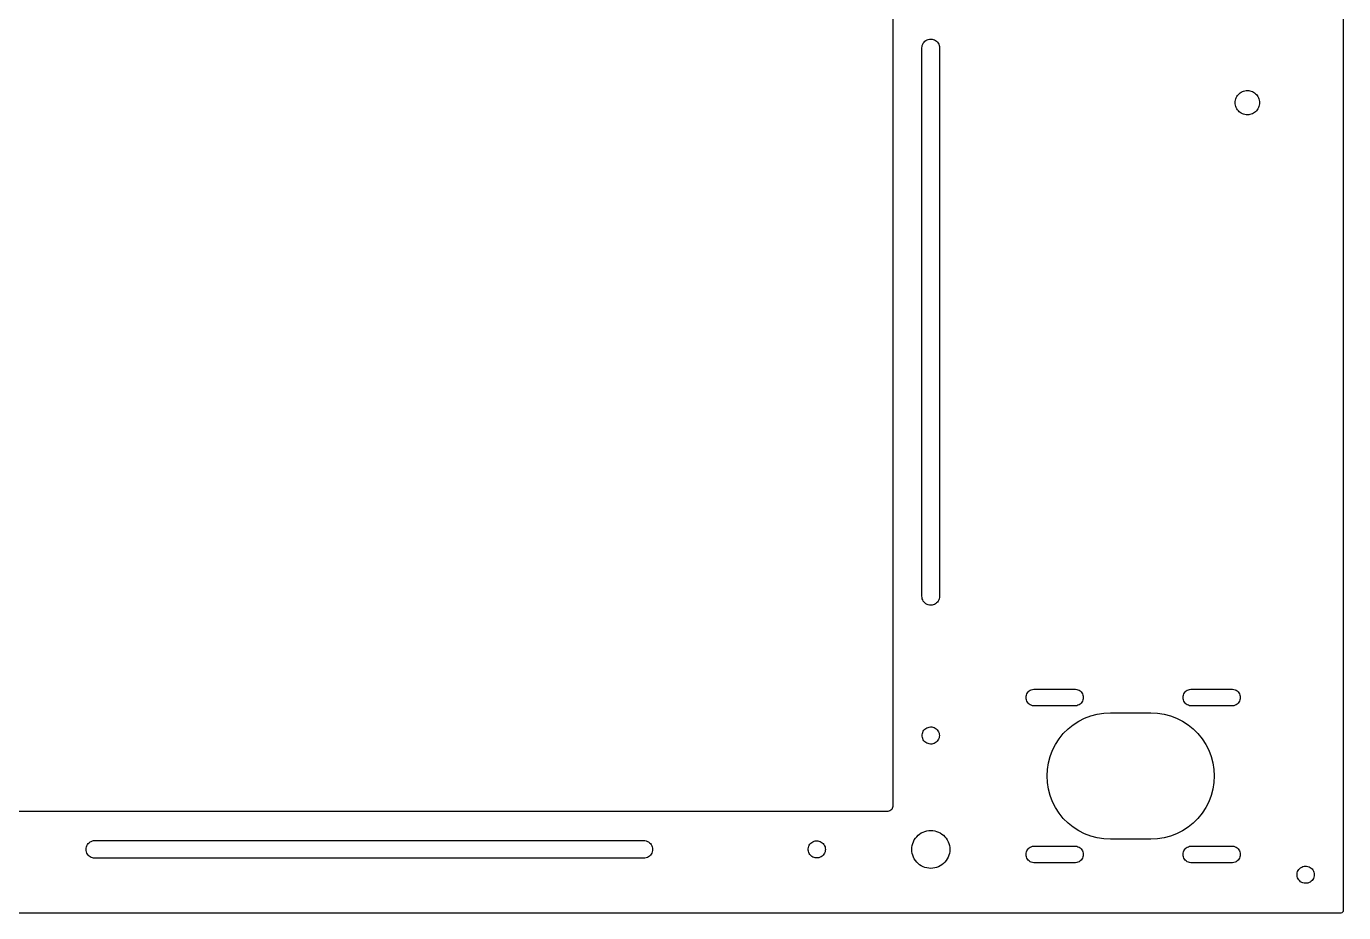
# Model space of a CAD drawing. Header units: metres. Extents: x -319 to 319, y -232 to 232.
# Drawn here: x 59 to 319, y -232.5 to -57.4 of the extents above; entities that cross this region are included whole.
import ezdxf

# ---------------------------------------------------------------- set-up
doc = ezdxf.new("R2010")
doc.units = ezdxf.units.M

msp = doc.modelspace()

# ---------------------------------------------------------------- linework, layer by layer
for p, q in [((319, -232), (319, 232)), ((230, 211.5), (230, -211.5)), ((235.75, -61.6667), (235.768, -61.4176)), ((235.75, -170), (235.75, -61.6667)), ((235.768, -61.4176), (235.821, -61.1736)), ((235.821, -61.1736), (235.908, -60.9397)), ((235.908, -60.9397), (236.028, -60.7205)), ((236.028, -60.7205), (236.177, -60.5207)), ((236.177, -60.5207), (236.354, -60.3441)), ((236.354, -60.3441), (236.554, -60.1945)), ((236.554, -60.1945), (236.773, -60.0748)), ((236.773, -60.0748), (237.007, -59.9875)), ((237.007, -59.9875), (237.251, -59.9345)), ((237.251, -59.9345), (237.5, -59.9167)), ((237.5, -59.9167), (237.749, -59.9345)), ((237.749, -59.9345), (237.993, -59.9875)), ((237.993, -59.9875), (238.227, -60.0748)), ((238.227, -60.0748), (238.446, -60.1945)), ((238.446, -60.1945), (238.646, -60.3441)), ((238.646, -60.3441), (238.823, -60.5207)), ((238.823, -60.5207), (238.972, -60.7205)), ((238.972, -60.7205), (239.092, -60.9397)), ((239.092, -60.9397), (239.179, -61.1736)), ((239.179, -61.1736), (239.232, -61.4176)), ((239.232, -61.4176), (239.25, -61.6667)), ((239.25, -61.6667), (239.25, -170)), ((299.258, -70.2175), (299.501, -70.1524)), ((299.501, -70.1524), (299.749, -70.1131)), ((299.749, -70.1131), (300, -70.1)), ((300, -70.1), (300.251, -70.1131)), ((300.251, -70.1131), (300.499, -70.1524)), ((300.499, -70.1524), (300.742, -70.2175)), ((297.6, -72.5), (297.613, -72.2491)), ((297.613, -72.7509), (297.6, -72.5)), ((297.613, -72.2491), (297.652, -72.001)), ((297.652, -72.999), (297.613, -72.7509)), ((297.652, -72.001), (297.717, -71.7584)), ((297.717, -71.7584), (297.807, -71.5238)), ((297.807, -71.5238), (297.922, -71.3)), ((297.922, -71.3), (298.058, -71.0893)), ((298.058, -71.0893), (298.216, -70.8941)), ((298.216, -70.8941), (298.394, -70.7164)), ((298.394, -70.7164), (298.589, -70.5583)), ((298.589, -70.5583), (298.8, -70.4215)), ((298.8, -70.4215), (299.024, -70.3075)), ((299.024, -70.3075), (299.258, -70.2175)), ((300.742, -70.2175), (300.976, -70.3075)), ((300.976, -70.3075), (301.2, -70.4215)), ((301.2, -70.4215), (301.411, -70.5583)), ((301.411, -70.5583), (301.606, -70.7164)), ((301.606, -70.7164), (301.784, -70.8941)), ((301.784, -70.8941), (301.942, -71.0893)), ((301.942, -71.0893), (302.078, -71.3)), ((302.078, -71.3), (302.193, -71.5238)), ((302.193, -71.5238), (302.283, -71.7584)), ((302.283, -71.7584), (302.348, -72.001)), ((302.348, -72.001), (302.387, -72.2491)), ((302.387, -72.7509), (302.348, -72.999)), ((302.387, -72.2491), (302.4, -72.5)), ((302.4, -72.5), (302.387, -72.7509)), ((297.717, -73.2416), (297.652, -72.999)), ((297.807, -73.4762), (297.717, -73.2416)), ((297.922, -73.7), (297.807, -73.4762)), ((298.058, -73.9107), (297.922, -73.7)), ((298.216, -74.1059), (298.058, -73.9107)), ((298.394, -74.2835), (298.216, -74.1059)), ((298.589, -74.4416), (298.394, -74.2835)), ((298.8, -74.5785), (298.589, -74.4416)), ((299.024, -74.6925), (298.8, -74.5785)), ((299.258, -74.7825), (299.024, -74.6925)), ((299.501, -74.8475), (299.258, -74.7825)), ((299.749, -74.8869), (299.501, -74.8475)), ((300, -74.9), (299.749, -74.8869)), ((300.251, -74.8869), (300, -74.9)), ((300.499, -74.8475), (300.251, -74.8869)), ((300.742, -74.7825), (300.499, -74.8475)), ((300.976, -74.6925), (300.742, -74.7825)), ((301.2, -74.5785), (300.976, -74.6925)), ((301.411, -74.4416), (301.2, -74.5785)), ((301.606, -74.2835), (301.411, -74.4416)), ((301.784, -74.1059), (301.606, -74.2835)), ((301.942, -73.9107), (301.784, -74.1059)), ((302.078, -73.7), (301.942, -73.9107)), ((302.193, -73.4762), (302.078, -73.7)), ((302.283, -73.2416), (302.193, -73.4762)), ((302.348, -72.999), (302.283, -73.2416)), ((235.768, -170.249), (235.75, -170)), ((235.821, -170.493), (235.768, -170.249)), ((235.908, -170.727), (235.821, -170.493)), ((236.028, -170.946), (235.908, -170.727)), ((236.177, -171.146), (236.028, -170.946)), ((236.354, -171.323), (236.177, -171.146)), ((236.554, -171.472), (236.354, -171.323)), ((236.773, -171.592), (236.554, -171.472)), ((237.007, -171.679), (236.773, -171.592)), ((238.227, -171.592), (237.993, -171.679)), ((238.446, -171.472), (238.227, -171.592)), ((238.646, -171.323), (238.446, -171.472)), ((238.823, -171.146), (238.646, -171.323)), ((238.972, -170.946), (238.823, -171.146)), ((239.092, -170.727), (238.972, -170.946)), ((239.179, -170.493), (239.092, -170.727)), ((239.232, -170.249), (239.179, -170.493)), ((239.25, -170), (239.232, -170.249)), ((237.251, -171.732), (237.007, -171.679)), ((237.5, -171.75), (237.251, -171.732)), ((237.749, -171.732), (237.5, -171.75)), ((237.993, -171.679), (237.749, -171.732)), ((256.3, -190), (256.318, -189.754)), ((256.318, -189.754), (256.373, -189.514)), ((256.373, -189.514), (256.463, -189.284)), ((256.463, -189.284), (256.587, -189.071)), ((256.587, -189.071), (256.74, -188.878)), ((256.74, -188.878), (256.921, -188.71)), ((256.921, -188.71), (257.125, -188.571)), ((257.125, -188.571), (257.347, -188.464)), ((257.347, -188.464), (257.583, -188.391)), ((257.583, -188.391), (257.827, -188.355)), ((257.827, -188.355), (266.073, -188.355)), ((266.073, -188.355), (266.317, -188.391)), ((266.317, -188.391), (266.553, -188.464)), ((266.553, -188.464), (266.775, -188.571)), ((266.775, -188.571), (266.979, -188.71)), ((266.979, -188.71), (267.16, -188.878)), ((267.16, -188.878), (267.313, -189.071)), ((267.313, -189.071), (267.437, -189.284)), ((267.437, -189.284), (267.527, -189.514)), ((267.527, -189.514), (267.582, -189.754)), ((267.582, -189.754), (267.6, -190)), ((287.3, -190), (287.318, -189.754)), ((287.318, -189.754), (287.373, -189.514)), ((287.373, -189.514), (287.463, -189.284)), ((287.463, -189.284), (287.587, -189.071)), ((287.587, -189.071), (287.74, -188.878)), ((287.74, -188.878), (287.921, -188.71)), ((287.921, -188.71), (288.125, -188.571)), ((288.125, -188.571), (288.347, -188.464)), ((288.347, -188.464), (288.583, -188.391)), ((288.583, -188.391), (288.827, -188.355)), ((288.827, -188.355), (297.073, -188.355)), ((297.073, -188.355), (297.317, -188.391)), ((297.317, -188.391), (297.553, -188.464)), ((297.553, -188.464), (297.775, -188.571)), ((297.775, -188.571), (297.979, -188.71)), ((297.979, -188.71), (298.16, -188.878)), ((298.16, -188.878), (298.313, -189.071)), ((298.313, -189.071), (298.437, -189.284)), ((298.437, -189.284), (298.527, -189.514)), ((298.527, -189.514), (298.582, -189.754)), ((298.582, -189.754), (298.6, -190)), ((256.318, -190.246), (256.3, -190)), ((256.373, -190.486), (256.318, -190.246)), ((256.463, -190.716), (256.373, -190.486)), ((256.587, -190.929), (256.463, -190.716)), ((256.74, -191.122), (256.587, -190.929)), ((256.921, -191.29), (256.74, -191.122)), ((257.125, -191.429), (256.921, -191.29)), ((257.347, -191.536), (257.125, -191.429)), ((257.583, -191.609), (257.347, -191.536)), ((257.827, -191.645), (257.583, -191.609)), ((266.073, -191.645), (257.827, -191.645)), ((266.317, -191.609), (266.073, -191.645)), ((266.553, -191.536), (266.317, -191.609)), ((266.775, -191.429), (266.553, -191.536)), ((266.979, -191.29), (266.775, -191.429)), ((267.16, -191.122), (266.979, -191.29)), ((267.313, -190.929), (267.16, -191.122)), ((267.437, -190.716), (267.313, -190.929)), ((267.527, -190.486), (267.437, -190.716)), ((267.582, -190.246), (267.527, -190.486)), ((267.6, -190), (267.582, -190.246)), ((287.318, -190.246), (287.3, -190)), ((287.373, -190.486), (287.318, -190.246)), ((287.463, -190.716), (287.373, -190.486)), ((287.587, -190.929), (287.463, -190.716)), ((287.74, -191.122), (287.587, -190.929)), ((287.921, -191.29), (287.74, -191.122)), ((288.125, -191.429), (287.921, -191.29)), ((288.347, -191.536), (288.125, -191.429)), ((288.583, -191.609), (288.347, -191.536)), ((288.827, -191.645), (288.583, -191.609)), ((297.073, -191.645), (288.827, -191.645)), ((297.317, -191.609), (297.073, -191.645)), ((297.553, -191.536), (297.317, -191.609)), ((297.775, -191.429), (297.553, -191.536)), ((297.979, -191.29), (297.775, -191.429)), ((298.16, -191.122), (297.979, -191.29)), ((298.313, -190.929), (298.16, -191.122)), ((298.437, -190.716), (298.313, -190.929)), ((298.527, -190.486), (298.437, -190.716)), ((298.582, -190.246), (298.527, -190.486)), ((298.6, -190), (298.582, -190.246)), ((265.603, -195.387), (266.7, -194.675)), ((266.7, -194.675), (267.866, -194.081)), ((267.866, -194.081), (269.087, -193.612)), ((269.087, -193.612), (270.351, -193.273)), ((270.351, -193.273), (271.643, -193.068)), ((271.643, -193.068), (272.95, -193)), ((272.95, -193), (280.95, -193)), ((280.95, -193), (282.257, -193.068)), ((282.257, -193.068), (283.549, -193.273)), ((283.549, -193.273), (284.813, -193.612)), ((284.813, -193.612), (286.034, -194.081)), ((286.034, -194.081), (287.2, -194.675)), ((287.2, -194.675), (288.297, -195.387)), ((235.805, -197.376), (235.841, -197.13)), ((235.805, -197.624), (235.805, -197.376)), ((235.841, -197.87), (235.805, -197.624)), ((235.841, -197.13), (235.912, -196.893)), ((235.912, -196.893), (236.018, -196.668)), ((236.018, -196.668), (236.154, -196.461)), ((236.154, -196.461), (236.32, -196.276)), ((236.32, -196.276), (236.511, -196.117)), ((236.511, -196.117), (236.723, -195.988)), ((236.723, -195.988), (236.951, -195.891)), ((236.951, -195.891), (237.191, -195.828)), ((237.191, -195.828), (237.438, -195.801)), ((237.438, -195.801), (237.686, -195.81)), ((237.686, -195.81), (237.93, -195.855)), ((237.93, -195.855), (238.165, -195.935)), ((238.165, -195.935), (238.386, -196.049)), ((238.386, -196.049), (238.587, -196.193)), ((238.587, -196.193), (238.766, -196.366)), ((238.766, -196.366), (238.918, -196.562)), ((238.918, -196.562), (239.039, -196.778)), ((239.039, -196.778), (239.128, -197.01)), ((239.128, -197.01), (239.182, -197.252)), ((239.182, -197.252), (239.2, -197.5)), ((239.2, -197.5), (239.182, -197.748)), ((262.837, -198.153), (263.661, -197.136)), ((263.661, -197.136), (264.586, -196.211)), ((264.586, -196.211), (265.603, -195.387)), ((288.297, -195.387), (289.314, -196.211)), ((289.314, -196.211), (290.239, -197.136)), ((290.239, -197.136), (291.063, -198.153)), ((235.912, -198.107), (235.841, -197.87)), ((236.018, -198.332), (235.912, -198.107)), ((236.154, -198.539), (236.018, -198.332)), ((236.32, -198.724), (236.154, -198.539)), ((236.511, -198.883), (236.32, -198.724)), ((236.723, -199.012), (236.511, -198.883)), ((236.951, -199.109), (236.723, -199.012)), ((237.191, -199.172), (236.951, -199.109)), ((237.438, -199.199), (237.191, -199.172)), ((237.686, -199.19), (237.438, -199.199)), ((237.93, -199.145), (237.686, -199.19)), ((238.165, -199.065), (237.93, -199.145)), ((238.386, -198.951), (238.165, -199.065)), ((238.587, -198.807), (238.386, -198.951)), ((238.766, -198.634), (238.587, -198.807)), ((238.918, -198.438), (238.766, -198.634)), ((239.039, -198.222), (238.918, -198.438)), ((239.128, -197.99), (239.039, -198.222)), ((239.182, -197.748), (239.128, -197.99)), ((261.531, -200.416), (262.125, -199.25)), ((262.125, -199.25), (262.837, -198.153)), ((291.063, -198.153), (291.775, -199.25)), ((291.775, -199.25), (292.369, -200.416)), ((260.723, -202.901), (261.062, -201.637)), ((261.062, -201.637), (261.531, -200.416)), ((292.369, -200.416), (292.838, -201.637)), ((292.838, -201.637), (293.177, -202.901)), ((260.45, -205.5), (260.518, -204.193)), ((260.518, -204.193), (260.723, -202.901)), ((293.177, -202.901), (293.382, -204.193)), ((293.382, -204.193), (293.45, -205.5)), ((260.518, -206.807), (260.45, -205.5)), ((260.723, -208.099), (260.518, -206.807)), ((293.382, -206.807), (293.177, -208.099)), ((293.45, -205.5), (293.382, -206.807)), ((261.062, -209.363), (260.723, -208.099)), ((261.531, -210.584), (261.062, -209.363)), ((262.125, -211.75), (261.531, -210.584)), ((292.369, -210.584), (291.775, -211.75)), ((292.838, -209.363), (292.369, -210.584)), ((293.177, -208.099), (292.838, -209.363)), ((229, -212.5), (-229, -212.5)), ((229.223, -212.475), (229, -212.5)), ((229.434, -212.401), (229.223, -212.475)), ((229.623, -212.282), (229.434, -212.401)), ((229.782, -212.123), (229.623, -212.282)), ((229.901, -211.934), (229.782, -212.123)), ((229.975, -211.723), (229.901, -211.934)), ((230, -211.5), (229.975, -211.723)), ((262.837, -212.847), (262.125, -211.75)), ((263.661, -213.864), (262.837, -212.847)), ((291.063, -212.847), (290.239, -213.864)), ((291.775, -211.75), (291.063, -212.847)), ((264.586, -214.789), (263.661, -213.864)), ((265.603, -215.613), (264.586, -214.789)), ((266.7, -216.325), (265.603, -215.613)), ((288.297, -215.613), (287.2, -216.325)), ((289.314, -214.789), (288.297, -215.613)), ((290.239, -213.864), (289.314, -214.789)), ((71.5539, -218.528), (71.773, -218.408)), ((71.773, -218.408), (72.007, -218.321)), ((72.007, -218.321), (72.2509, -218.268)), ((72.2509, -218.268), (72.5, -218.25)), ((72.5, -218.25), (180.833, -218.25)), ((180.833, -218.25), (181.082, -218.268)), ((181.082, -218.268), (181.326, -218.321)), ((181.326, -218.321), (181.56, -218.408)), ((181.56, -218.408), (181.779, -218.528)), ((214.223, -218.488), (214.451, -218.391)), ((214.451, -218.391), (214.691, -218.328)), ((214.691, -218.328), (214.938, -218.301)), ((214.938, -218.301), (215.186, -218.31)), ((215.186, -218.31), (215.43, -218.355)), ((215.43, -218.355), (215.665, -218.435)), ((234.074, -218.475), (234.252, -218.125)), ((234.252, -218.125), (234.466, -217.796)), ((234.466, -217.796), (234.713, -217.491)), ((234.713, -217.491), (234.991, -217.213)), ((234.991, -217.213), (235.296, -216.966)), ((235.296, -216.966), (235.625, -216.752)), ((235.625, -216.752), (235.975, -216.574)), ((235.975, -216.574), (236.341, -216.434)), ((236.341, -216.434), (236.72, -216.332)), ((236.72, -216.332), (237.108, -216.271)), ((237.108, -216.271), (237.5, -216.25)), ((237.5, -216.25), (237.892, -216.271)), ((237.892, -216.271), (238.28, -216.332)), ((238.28, -216.332), (238.659, -216.434)), ((238.659, -216.434), (239.025, -216.574)), ((239.025, -216.574), (239.375, -216.752)), ((239.375, -216.752), (239.704, -216.966)), ((239.704, -216.966), (240.009, -217.213)), ((240.009, -217.213), (240.287, -217.491)), ((240.287, -217.491), (240.534, -217.796)), ((240.534, -217.796), (240.748, -218.125)), ((240.748, -218.125), (240.926, -218.475)), ((267.866, -216.919), (266.7, -216.325)), ((269.087, -217.388), (267.866, -216.919)), ((270.351, -217.727), (269.087, -217.388)), ((271.643, -217.932), (270.351, -217.727)), ((272.95, -218), (271.643, -217.932)), ((280.95, -218), (272.95, -218)), ((282.257, -217.932), (280.95, -218)), ((283.549, -217.727), (282.257, -217.932)), ((284.813, -217.388), (283.549, -217.727)), ((286.034, -216.919), (284.813, -217.388)), ((287.2, -216.325), (286.034, -216.919)), ((70.75, -220), (70.7678, -219.751)), ((70.7678, -220.249), (70.75, -220)), ((70.7678, -219.751), (70.8209, -219.507)), ((70.8209, -220.493), (70.7678, -220.249)), ((70.8209, -219.507), (70.9081, -219.273)), ((70.9081, -220.727), (70.8209, -220.493)), ((70.9081, -219.273), (71.0278, -219.054)), ((71.0278, -220.946), (70.9081, -220.727)), ((71.0278, -219.054), (71.1774, -218.854)), ((71.1774, -221.146), (71.0278, -220.946)), ((71.1774, -218.854), (71.354, -218.677)), ((71.354, -218.677), (71.5539, -218.528)), ((181.779, -218.528), (181.979, -218.677)), ((181.979, -218.677), (182.156, -218.854)), ((182.156, -218.854), (182.306, -219.054)), ((182.306, -220.946), (182.156, -221.146)), ((182.306, -219.054), (182.425, -219.273)), ((182.425, -220.727), (182.306, -220.946)), ((182.425, -219.273), (182.512, -219.507)), ((182.512, -220.493), (182.425, -220.727)), ((182.512, -219.507), (182.566, -219.751)), ((182.566, -220.249), (182.512, -220.493)), ((182.566, -219.751), (182.583, -220)), ((182.583, -220), (182.566, -220.249)), ((213.305, -219.876), (213.341, -219.63)), ((213.305, -220.124), (213.305, -219.876)), ((213.341, -220.37), (213.305, -220.124)), ((213.341, -219.63), (213.412, -219.393)), ((213.412, -220.607), (213.341, -220.37)), ((213.412, -219.393), (213.518, -219.168)), ((213.518, -220.832), (213.412, -220.607)), ((213.518, -219.168), (213.654, -218.961)), ((213.654, -221.039), (213.518, -220.832)), ((213.654, -218.961), (213.82, -218.776)), ((213.82, -218.776), (214.011, -218.617)), ((214.011, -218.617), (214.223, -218.488)), ((215.665, -218.435), (215.886, -218.549)), ((215.886, -218.549), (216.087, -218.693)), ((216.087, -218.693), (216.266, -218.866)), ((216.266, -218.866), (216.418, -219.062)), ((216.418, -220.938), (216.266, -221.134)), ((216.418, -219.062), (216.539, -219.278)), ((216.539, -220.722), (216.418, -220.938)), ((216.539, -219.278), (216.628, -219.51)), ((216.628, -220.49), (216.539, -220.722)), ((216.628, -219.51), (216.682, -219.752)), ((216.682, -220.248), (216.628, -220.49)), ((216.682, -219.752), (216.7, -220)), ((216.7, -220), (216.682, -220.248)), ((233.75, -220), (233.771, -219.608)), ((233.771, -220.392), (233.75, -220)), ((233.771, -219.608), (233.832, -219.22)), ((233.832, -220.78), (233.771, -220.392)), ((233.832, -219.22), (233.934, -218.841)), ((233.934, -221.159), (233.832, -220.78)), ((233.934, -218.841), (234.074, -218.475)), ((240.926, -218.475), (241.066, -218.841)), ((241.066, -218.841), (241.168, -219.22)), ((241.168, -220.78), (241.066, -221.159)), ((241.168, -219.22), (241.229, -219.608)), ((241.229, -220.392), (241.168, -220.78)), ((241.229, -219.608), (241.25, -220)), ((241.25, -220), (241.229, -220.392)), ((256.3, -221), (256.318, -220.754)), ((256.318, -221.246), (256.3, -221)), ((256.318, -220.754), (256.373, -220.514)), ((256.373, -220.514), (256.463, -220.284)), ((256.463, -220.284), (256.587, -220.071)), ((256.587, -220.071), (256.74, -219.878)), ((256.74, -219.878), (256.921, -219.71)), ((256.921, -219.71), (257.125, -219.571)), ((257.125, -219.571), (257.347, -219.464)), ((257.347, -219.464), (257.583, -219.391)), ((257.583, -219.391), (257.827, -219.355)), ((257.827, -219.355), (266.073, -219.355)), ((266.073, -219.355), (266.317, -219.391)), ((266.317, -219.391), (266.553, -219.464)), ((266.553, -219.464), (266.775, -219.571)), ((266.775, -219.571), (266.979, -219.71)), ((266.979, -219.71), (267.16, -219.878)), ((267.16, -219.878), (267.313, -220.071)), ((267.313, -220.071), (267.437, -220.284)), ((267.437, -220.284), (267.527, -220.514)), ((267.527, -220.514), (267.582, -220.754)), ((267.582, -220.754), (267.6, -221)), ((267.6, -221), (267.582, -221.246)), ((287.3, -221), (287.318, -220.754)), ((287.318, -221.246), (287.3, -221)), ((287.318, -220.754), (287.373, -220.514)), ((287.373, -220.514), (287.463, -220.284)), ((287.463, -220.284), (287.587, -220.071)), ((287.587, -220.071), (287.74, -219.878)), ((287.74, -219.878), (287.921, -219.71)), ((287.921, -219.71), (288.125, -219.571)), ((288.125, -219.571), (288.347, -219.464)), ((288.347, -219.464), (288.583, -219.391)), ((288.583, -219.391), (288.827, -219.355)), ((288.827, -219.355), (297.073, -219.355)), ((297.073, -219.355), (297.317, -219.391)), ((297.317, -219.391), (297.553, -219.464)), ((297.553, -219.464), (297.775, -219.571)), ((297.775, -219.571), (297.979, -219.71)), ((297.979, -219.71), (298.16, -219.878)), ((298.16, -219.878), (298.313, -220.071)), ((298.313, -220.071), (298.437, -220.284)), ((298.437, -220.284), (298.527, -220.514)), ((298.527, -220.514), (298.582, -220.754)), ((298.582, -220.754), (298.6, -221)), ((298.6, -221), (298.582, -221.246)), ((71.354, -221.323), (71.1774, -221.146)), ((71.5539, -221.472), (71.354, -221.323)), ((71.773, -221.592), (71.5539, -221.472)), ((72.007, -221.679), (71.773, -221.592)), ((72.2509, -221.732), (72.007, -221.679)), ((72.5, -221.75), (72.2509, -221.732)), ((180.833, -221.75), (72.5, -221.75)), ((181.082, -221.732), (180.833, -221.75)), ((181.326, -221.679), (181.082, -221.732)), ((181.56, -221.592), (181.326, -221.679)), ((181.779, -221.472), (181.56, -221.592)), ((181.979, -221.323), (181.779, -221.472)), ((182.156, -221.146), (181.979, -221.323)), ((213.82, -221.224), (213.654, -221.039)), ((214.011, -221.383), (213.82, -221.224)), ((214.223, -221.512), (214.011, -221.383)), ((214.451, -221.609), (214.223, -221.512)), ((214.691, -221.672), (214.451, -221.609)), ((214.938, -221.699), (214.691, -221.672)), ((215.186, -221.69), (214.938, -221.699)), ((215.43, -221.645), (215.186, -221.69)), ((215.665, -221.565), (215.43, -221.645)), ((215.886, -221.451), (215.665, -221.565)), ((216.087, -221.307), (215.886, -221.451)), ((216.266, -221.134), (216.087, -221.307)), ((234.074, -221.525), (233.934, -221.159)), ((234.252, -221.875), (234.074, -221.525)), ((234.466, -222.204), (234.252, -221.875)), ((234.713, -222.509), (234.466, -222.204)), ((234.991, -222.787), (234.713, -222.509)), ((235.296, -223.034), (234.991, -222.787)), ((235.625, -223.248), (235.296, -223.034)), ((235.975, -223.426), (235.625, -223.248)), ((236.341, -223.566), (235.975, -223.426)), ((236.72, -223.668), (236.341, -223.566)), ((238.659, -223.566), (238.28, -223.668)), ((239.025, -223.426), (238.659, -223.566)), ((239.375, -223.248), (239.025, -223.426)), ((239.704, -223.034), (239.375, -223.248)), ((240.009, -222.787), (239.704, -223.034)), ((240.287, -222.509), (240.009, -222.787)), ((240.534, -222.204), (240.287, -222.509)), ((240.748, -221.875), (240.534, -222.204)), ((240.926, -221.525), (240.748, -221.875)), ((241.066, -221.159), (240.926, -221.525)), ((256.373, -221.486), (256.318, -221.246)), ((256.463, -221.716), (256.373, -221.486)), ((256.587, -221.929), (256.463, -221.716)), ((256.74, -222.122), (256.587, -221.929)), ((256.921, -222.29), (256.74, -222.122)), ((257.125, -222.429), (256.921, -222.29)), ((257.347, -222.536), (257.125, -222.429)), ((257.583, -222.609), (257.347, -222.536)), ((257.827, -222.645), (257.583, -222.609)), ((266.073, -222.645), (257.827, -222.645)), ((266.317, -222.609), (266.073, -222.645)), ((266.553, -222.536), (266.317, -222.609)), ((266.775, -222.429), (266.553, -222.536)), ((266.979, -222.29), (266.775, -222.429)), ((267.16, -222.122), (266.979, -222.29)), ((267.313, -221.929), (267.16, -222.122)), ((267.437, -221.716), (267.313, -221.929)), ((267.527, -221.486), (267.437, -221.716)), ((267.582, -221.246), (267.527, -221.486)), ((287.373, -221.486), (287.318, -221.246)), ((287.463, -221.716), (287.373, -221.486)), ((287.587, -221.929), (287.463, -221.716)), ((287.74, -222.122), (287.587, -221.929)), ((287.921, -222.29), (287.74, -222.122)), ((288.125, -222.429), (287.921, -222.29)), ((288.347, -222.536), (288.125, -222.429)), ((288.583, -222.609), (288.347, -222.536)), ((288.827, -222.645), (288.583, -222.609)), ((297.073, -222.645), (288.827, -222.645)), ((297.317, -222.609), (297.073, -222.645)), ((297.553, -222.536), (297.317, -222.609)), ((297.775, -222.429), (297.553, -222.536)), ((297.979, -222.29), (297.775, -222.429)), ((298.16, -222.122), (297.979, -222.29)), ((298.313, -221.929), (298.16, -222.122)), ((298.437, -221.716), (298.313, -221.929)), ((298.527, -221.486), (298.437, -221.716)), ((298.582, -221.246), (298.527, -221.486)), ((310.32, -223.776), (310.511, -223.617)), ((310.511, -223.617), (310.723, -223.488)), ((310.723, -223.488), (310.951, -223.391)), ((310.951, -223.391), (311.191, -223.328)), ((311.191, -223.328), (311.438, -223.301)), ((311.438, -223.301), (311.686, -223.31)), ((311.686, -223.31), (311.93, -223.355)), ((311.93, -223.355), (312.165, -223.435)), ((312.165, -223.435), (312.386, -223.549)), ((312.386, -223.549), (312.587, -223.693)), ((237.108, -223.729), (236.72, -223.668)), ((237.5, -223.75), (237.108, -223.729)), ((237.892, -223.729), (237.5, -223.75)), ((238.28, -223.668), (237.892, -223.729)), ((309.805, -224.876), (309.841, -224.63)), ((309.805, -225.124), (309.805, -224.876)), ((309.841, -225.37), (309.805, -225.124)), ((309.841, -224.63), (309.912, -224.393)), ((309.912, -225.607), (309.841, -225.37)), ((309.912, -224.393), (310.018, -224.168)), ((310.018, -225.832), (309.912, -225.607)), ((310.018, -224.168), (310.154, -223.961)), ((310.154, -226.039), (310.018, -225.832)), ((310.154, -223.961), (310.32, -223.776)), ((310.32, -226.224), (310.154, -226.039)), ((310.511, -226.383), (310.32, -226.224)), ((312.587, -223.693), (312.766, -223.866)), ((312.766, -226.134), (312.587, -226.307)), ((312.766, -223.866), (312.918, -224.062)), ((312.918, -225.938), (312.766, -226.134)), ((312.918, -224.062), (313.039, -224.278)), ((313.039, -225.722), (312.918, -225.938)), ((313.039, -224.278), (313.128, -224.51)), ((313.128, -225.49), (313.039, -225.722)), ((313.128, -224.51), (313.182, -224.752)), ((313.182, -225.248), (313.128, -225.49)), ((313.182, -224.752), (313.2, -225)), ((313.2, -225), (313.182, -225.248)), ((310.723, -226.512), (310.511, -226.383)), ((310.951, -226.609), (310.723, -226.512)), ((311.191, -226.672), (310.951, -226.609)), ((311.438, -226.699), (311.191, -226.672)), ((311.686, -226.69), (311.438, -226.699)), ((311.93, -226.645), (311.686, -226.69)), ((312.165, -226.565), (311.93, -226.645)), ((312.386, -226.451), (312.165, -226.565)), ((312.587, -226.307), (312.386, -226.451)), ((-318.5, -232.5), (318.5, -232.5)), ((318.5, -232.5), (318.691, -232.462)), ((318.691, -232.462), (318.854, -232.354)), ((318.854, -232.354), (318.962, -232.191)), ((318.962, -232.191), (319, -232))]:
    msp.add_line(p, q)

doc.saveas('drawing.dxf')
